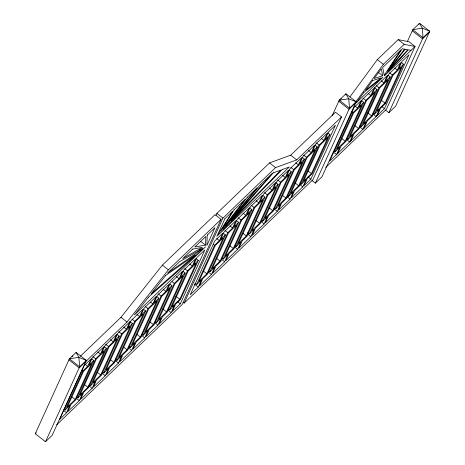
<?xml version="1.0" encoding="UTF-8"?>
<svg xmlns="http://www.w3.org/2000/svg" width="465" height="465" viewBox="0 0 465 465"><rect width="100%" height="100%" fill="white"/><g stroke="black" fill="none" stroke-linecap="round" stroke-linejoin="round"><path stroke-width="0.7" d="M205.536 245.113L205.844 236.435L194.818 247.002L205.536 245.113L200.607 241.259M35.247 433.735L69.407 358.777L76.062 352.394L86.31 360.41L52.15 435.374L45.489 441.75L35.247 433.735L36.27 432.758M45.489 441.75L79.654 366.792L86.31 360.41L78.87 357.364L69.407 358.777L79.654 366.792L78.87 357.364L76.062 352.394M65.065 410.095L82.892 370.983L87.746 366.327L91.134 358.893L84.223 365.519L59.66 419.418L66.576 412.792L69.924 405.439L65.065 410.095L63.972 409.241M75.202 399.487L91.576 363.56L83.607 371.192L67.233 407.119L75.202 399.487L71.918 396.918M91.553 358.87L93.744 360.584L75.917 399.691L71.081 404.329L67.733 411.682L79.306 400.592L82.66 393.239L77.8 397.895L76.702 397.034M77.8 397.895L95.621 358.782L100.481 354.127L103.869 346.692L92.291 357.783L88.908 365.217L93.744 360.584M87.932 387.281L104.305 351.354L96.342 358.992L79.968 394.919L87.932 387.281L84.647 384.712M104.288 346.669L106.473 348.378L88.652 387.49L83.816 392.129L80.462 399.482L92.117 388.316L95.465 380.963L90.605 385.619L89.513 384.758M90.605 385.619L108.432 346.506L113.291 341.851L116.68 334.416L105.026 345.582L101.637 353.016L106.473 348.378M100.742 375.005L117.116 339.078L109.147 346.716L92.779 382.643L100.742 375.005L97.458 372.436M117.093 334.393L119.284 336.108L101.463 375.214L96.621 379.853L93.273 387.206L105.276 375.703L108.624 368.35L103.771 373.006L102.672 372.145M103.771 373.006L121.592 333.893L126.451 329.237L129.84 321.803L117.837 333.306L114.448 340.74L119.284 336.108M113.902 362.392L130.276 326.465L122.312 334.103L105.939 370.03L113.902 362.392L110.618 359.829M129.712 321.35L132.444 323.495L114.623 362.601L109.787 367.24L106.433 374.592L118.436 363.089L121.789 355.737L116.93 360.392L115.285 359.108M116.93 360.392L134.751 321.28L139.61 316.624L142.999 309.19L130.996 320.693L127.608 328.127L132.444 323.495M127.067 349.779L143.435 313.858L135.472 321.489L119.098 357.416L127.067 349.779L123.231 346.785M143.418 309.167L145.609 310.882L127.782 349.988L122.946 354.626L119.592 361.979L131.682 350.395L135.036 343.042L130.177 347.698L129.084 346.838M130.177 347.698L147.998 308.586L152.857 303.93L156.246 296.496L144.156 308.08L140.767 315.514L145.609 310.882M140.314 337.084L156.688 301.157L148.719 308.795L132.345 344.722L140.314 337.084L137.03 334.515M156.664 296.472L158.856 298.181L141.029 337.294L136.193 341.932L132.839 349.285L144.731 337.886L148.085 330.534L143.226 335.189L142.127 334.335M143.226 335.189L161.047 296.083L165.906 291.427L169.295 283.993L157.403 295.385L154.014 302.82L158.856 298.181M153.357 324.582L169.731 288.655L161.768 296.292L145.394 332.219L153.357 324.582L150.073 322.013M169.713 283.97L171.899 285.679L154.078 324.791L149.242 329.429L145.888 336.782L157.955 325.221L161.303 317.868L156.443 322.524L155.351 321.664M156.443 322.524L174.27 283.412L179.124 278.756L182.513 271.322L170.452 282.883L167.063 290.317L171.899 285.679M166.58 311.91L182.954 275.983L174.985 283.621L158.612 319.548L166.58 311.91L162.75 308.917M182.931 271.298L185.122 273.007L167.295 312.12L162.459 316.758L159.111 324.111L171.149 312.573L174.497 305.22L169.638 309.876L168.545 309.022M169.638 309.876L187.465 270.769L192.318 266.114L195.707 258.68L183.669 270.212L180.286 277.646L185.122 273.007M215.981 215.365L216.882 213.383L269.543 162.919L290.677 155.182L335.498 112.234L341.519 116.942L312.899 179.74L184.152 303.122L183.059 302.267M179.775 299.268L196.149 263.341L188.18 270.973L171.806 306.9L179.775 299.268L175.944 296.269M198.317 260.365L180.49 299.477L175.654 304.11L172.306 311.463L180.292 303.808L204.856 249.914L196.864 257.569L193.475 265.004L198.317 260.365L196.125 258.656M80.335 356.266L120.981 317.31L162.378 265.12L215.039 214.65L221.061 219.358L182.309 304.389L56.707 424.76M184.152 303.122L222.904 218.097L275.565 167.627L296.699 159.89L341.519 116.942M196.742 284.406L214.563 245.293L219.404 240.655L222.793 233.221L214.801 240.876L190.237 294.775L198.23 287.12L201.578 279.767L196.742 284.406L195.097 283.121M206.879 273.792L223.246 237.865L215.283 245.503L198.91 281.43L206.879 273.792L203.594 271.229M223.229 233.18L225.42 234.895L207.593 274.001L202.734 278.657L199.386 286.01L211.424 274.478L214.772 267.125L209.936 271.758L208.837 270.903M209.936 271.758L227.757 232.651L232.599 228.013L235.988 220.579L223.95 232.116L220.561 239.551L225.42 234.895M220.073 261.15L236.441 225.223L228.478 232.86L212.104 268.782L220.073 261.15L216.237 258.151M236.423 220.538L238.615 222.247L220.788 261.359L215.929 266.015L212.581 273.368L224.642 261.807L227.995 254.454L223.154 259.086L222.061 258.232M223.154 259.086L240.98 219.98L245.816 215.342L249.205 207.907L237.144 219.468L233.756 226.903L238.615 222.247M233.291 248.479L249.664 212.552L241.695 220.189L225.327 256.116L233.291 248.479L230.006 245.909M249.641 207.867L251.832 209.576L234.011 248.688L229.152 253.344L225.798 260.696L237.691 249.304L241.039 241.951L236.203 246.584L235.11 245.729M236.203 246.584L254.024 207.477L258.866 202.839L262.254 195.405L250.362 206.797L246.973 214.231L251.832 209.576M246.34 235.976L262.713 200.049L254.744 207.686L238.371 243.608L246.34 235.976L243.056 233.407M262.69 195.364L264.881 197.073L247.055 236.185L242.195 240.841L238.847 248.194L250.937 236.604L254.291 229.251L249.449 233.889L247.81 232.605M249.449 233.889L267.276 194.777L272.112 190.144L275.501 182.71L263.411 194.294L260.022 201.729L264.881 197.073M259.586 223.281L275.96 187.354L267.991 194.986L251.617 230.913L259.586 223.281L255.756 220.282M275.937 182.664L278.128 184.378L260.301 223.491L255.448 228.146L252.094 235.499L264.097 223.991L267.451 216.638L262.609 221.276L261.516 220.422M262.609 221.276L280.436 182.17L285.272 177.531L288.66 170.097L276.658 181.6L273.269 189.034L278.128 184.378M272.746 210.668L289.12 174.741L281.151 182.373L264.783 218.3L272.746 210.668L268.915 207.669M289.096 170.051L291.288 171.765L273.467 210.878L268.607 215.533L265.253 222.886L277.256 211.383L280.61 204.03L275.774 208.663L274.675 207.809M275.774 208.663L293.595 169.556L298.431 164.918L301.82 157.484L289.817 168.987L286.428 176.421L291.288 171.765M285.905 198.055L302.279 162.128L294.316 169.766L277.942 205.687L285.905 198.055L282.621 195.486M302.262 157.443L304.447 159.152L286.626 198.264L281.767 202.92L278.419 210.273L290.067 199.107L293.421 191.754L288.579 196.387L287.486 195.532M288.579 196.387L306.406 157.28L311.242 152.642L314.631 145.208L302.977 156.374L299.588 163.808L304.447 159.152M298.716 185.779L315.09 149.852L307.121 157.49L290.747 193.411L298.716 185.779L294.886 182.78M315.067 145.167L317.258 146.876L299.437 185.988L294.578 190.644L291.224 197.997L302.802 186.901L306.15 179.548L301.314 184.187L300.221 183.332M332.144 115.773L339.258 100.167L345.914 93.785L356.161 101.8L321.995 176.758L315.34 183.14L311.928 180.467M301.314 184.187L319.135 145.074L323.977 140.442L327.366 133.007L315.787 144.098L312.399 151.532L317.258 146.876M345.408 94.883L345.914 93.785L348.721 98.754L349.5 108.176L315.34 183.14M311.451 173.579L327.819 137.652L319.856 145.283L303.482 181.21L311.451 173.579L308.167 171.01M329.993 134.676L312.166 173.788L307.307 178.444L303.959 185.797L310.87 179.165L335.434 125.271L328.523 131.897L325.134 139.331L329.993 134.676L327.802 132.961M333.969 150.986L335.062 151.84L352.889 112.733L357.725 108.095L361.113 100.661L354.22 107.264L329.662 161.163L384.462 108.641L409.026 54.748L401.87 61.601L398.482 69.035L403.521 64.205L401.336 62.49M337.706 153.45L341.06 146.097L345.919 141.441L363.74 102.329L361.549 100.62M345.199 141.232L361.572 105.305L353.603 112.943L337.23 148.87L345.199 141.232L341.368 138.239M346.873 138.617L347.971 139.471L365.792 100.364L370.855 95.517L374.238 88.083L362.27 99.551L358.881 106.985L363.74 102.329M350.808 140.895L354.161 133.542L359.195 128.712L377.022 89.606L374.284 87.461M358.48 128.503L374.854 92.576L366.513 100.574L350.139 136.501L358.48 128.503L354.65 125.509M360.055 125.986L361.148 126.84L378.975 87.734L384.02 82.892L387.409 75.458L375.371 86.996L371.983 94.43L377.022 89.606M363.985 128.264L367.338 120.912L372.384 116.076L390.211 76.963L388.019 75.254M371.669 115.866L388.043 79.939L379.69 87.937L363.322 123.864L371.669 115.866L367.838 112.873M407.456 41.368L412.769 29.708L419.511 23.25L429.753 31.265L395.593 106.229L388.85 112.693L385.433 110.019M373.407 113.193L374.499 114.047L392.321 74.941L397.337 70.134L400.72 62.699L388.548 74.371L385.16 81.805L390.211 76.963M377.313 115.494L380.661 108.142L385.7 103.317L403.521 64.205M419.006 24.354L419.511 23.25L422.33 28.144L423.016 37.723L388.85 112.693M384.979 103.108L401.353 67.181L393.041 75.15L376.667 111.077L384.979 103.108L381.149 100.109M350.064 96.732L377.336 59.619L398.191 39.63L409.031 41.757L415.053 46.465L386.432 109.263L325.721 167.452M355.655 102.021L383.352 64.327L404.213 44.338L415.053 46.465L384.346 75.894L408.357 49.836L411.048 50.307M404.556 49.18L387.572 70.988L402.19 48.767L407.793 49.738L387.932 71.29L405.079 49.273M68.907 359.875L79.155 367.891L127.003 322.018L168.4 269.828L221.061 219.358M71.976 356.928L72.999 355.952M341.316 98.813L338.752 101.265L349 109.275L355.655 102.899M429.253 32.37L422.511 38.828L412.263 30.818M335.062 151.84L339.903 147.207L336.55 154.56L333.812 152.421M347.971 139.471L353.028 134.623L349.68 141.976L346.396 139.413M361.148 126.84L366.199 122.004L362.851 129.357L359.567 126.788M374.499 114.047L379.51 109.246L376.162 116.599L372.878 114.03M200.566 250.222L202.473 248.537L179.432 261.749L167.551 273.135L200.566 250.222L199.473 249.368M382.666 75.76L374.162 78.498L381.335 68.756L382.666 75.76L378.283 72.337M398.191 39.63L404.213 44.338M394.599 67.995L397.337 70.134M377.336 59.619L383.352 64.327M389.583 72.802L392.321 74.941M381.288 80.753L384.02 82.892M376.237 85.589L378.975 87.734M368.117 93.372L370.855 95.517M381.724 106.502L384.462 108.641M363.055 98.225L365.792 100.364M354.987 105.956L357.725 108.095M351.79 111.873L352.889 112.733M321.239 138.297L323.977 140.442M316.398 142.935L319.135 145.074M308.504 150.503L311.242 152.642M303.668 155.136L306.406 157.28M290.677 155.182L296.699 159.89M295.699 162.779L298.431 164.918M308.138 177.026L310.87 179.165M290.858 167.412L293.595 169.556M299.518 184.338L302.802 186.901M269.543 162.919L275.565 167.627M282.534 175.392L285.272 177.531M277.698 180.025L280.436 182.17M287.329 196.962L290.067 199.107M269.375 188.005L272.112 190.144M264.538 192.638L267.276 194.777M273.978 208.814L277.256 211.383M256.128 200.7L258.866 202.839M251.292 205.332L254.024 207.477M260.813 221.427L264.097 223.991M243.079 213.203L245.816 215.342M238.243 217.841L240.98 219.98M247.653 234.04L250.937 236.604M216.882 213.383L222.904 218.097M229.861 225.874L232.599 228.013M225.019 230.506L227.757 232.651M234.406 246.735L237.691 249.304M216.667 238.516L219.404 240.655M213.47 244.439L214.563 245.293M221.357 259.238L224.642 261.807M208.14 271.909L211.424 274.478M189.586 263.969L192.318 266.114M184.727 268.625L187.465 270.769M194.399 284.127L198.23 287.12M162.378 265.12L168.4 269.828M176.392 276.617L179.124 278.756M172.079 281.697L174.27 283.412M163.169 289.288L165.906 291.427M177.554 301.669L180.292 303.808M158.309 293.944L161.047 296.083M167.865 310.004L171.149 312.573M150.672 302.215L152.857 303.93M145.266 306.447L147.998 308.586M154.671 322.652L157.955 325.221M136.873 314.485L139.61 316.624M132.014 319.141L134.751 321.28M120.981 317.31L127.003 322.018M141.447 335.323L144.731 337.886M123.713 327.098L126.451 329.237M118.854 331.754L121.592 333.893M128.398 347.826L131.682 350.395M110.554 339.712L113.291 341.851M105.695 344.367L108.432 346.506M115.151 360.52L118.436 363.089M97.743 351.988L100.481 354.127M92.884 356.643L95.621 358.782M101.992 373.133L105.276 375.703M85.014 364.188L87.746 366.327M81.794 370.128L82.892 370.983M88.832 385.747L92.117 388.316M76.568 398.447L79.306 400.592M63.292 410.223L66.576 412.792M207.239 235.098L206.879 245.474L214.993 227.67L207.239 235.098M224.938 218.637L216.824 236.441L232.692 211.209L224.938 218.637M234.081 209.872L220.834 230.948L245.107 199.305L234.081 209.872M400.836 50.069L384.23 75.289L382.678 67.472L400.836 50.069M363.979 92.32L356.242 102.823L382.945 77.237L363.979 92.32M372.651 80.55L365.473 90.297L381.178 77.806L372.651 80.55M247.275 197.23L225.449 225.682L257.215 187.709L247.275 197.23M148.463 297.199L134.397 314.933L205.472 246.816L148.463 297.199M165.767 275.379L150.933 294.083L195.248 254.925L165.767 275.379M260.499 184.559L223.095 229.274L272.38 173.172L260.499 184.559M273.286 172.841L231.198 220.968L280.86 170.068L273.286 172.841M282.121 169.603L218.23 235.092L289.306 166.976L282.121 169.603M192.65 249.077L182.716 258.598L202.287 247.38L192.65 249.077M356.161 101.8L349.5 108.176L339.258 100.167L348.721 98.754L356.161 101.8M429.753 31.265L423.016 37.723L412.769 29.708L422.33 28.144L429.753 31.265"/></g></svg>
